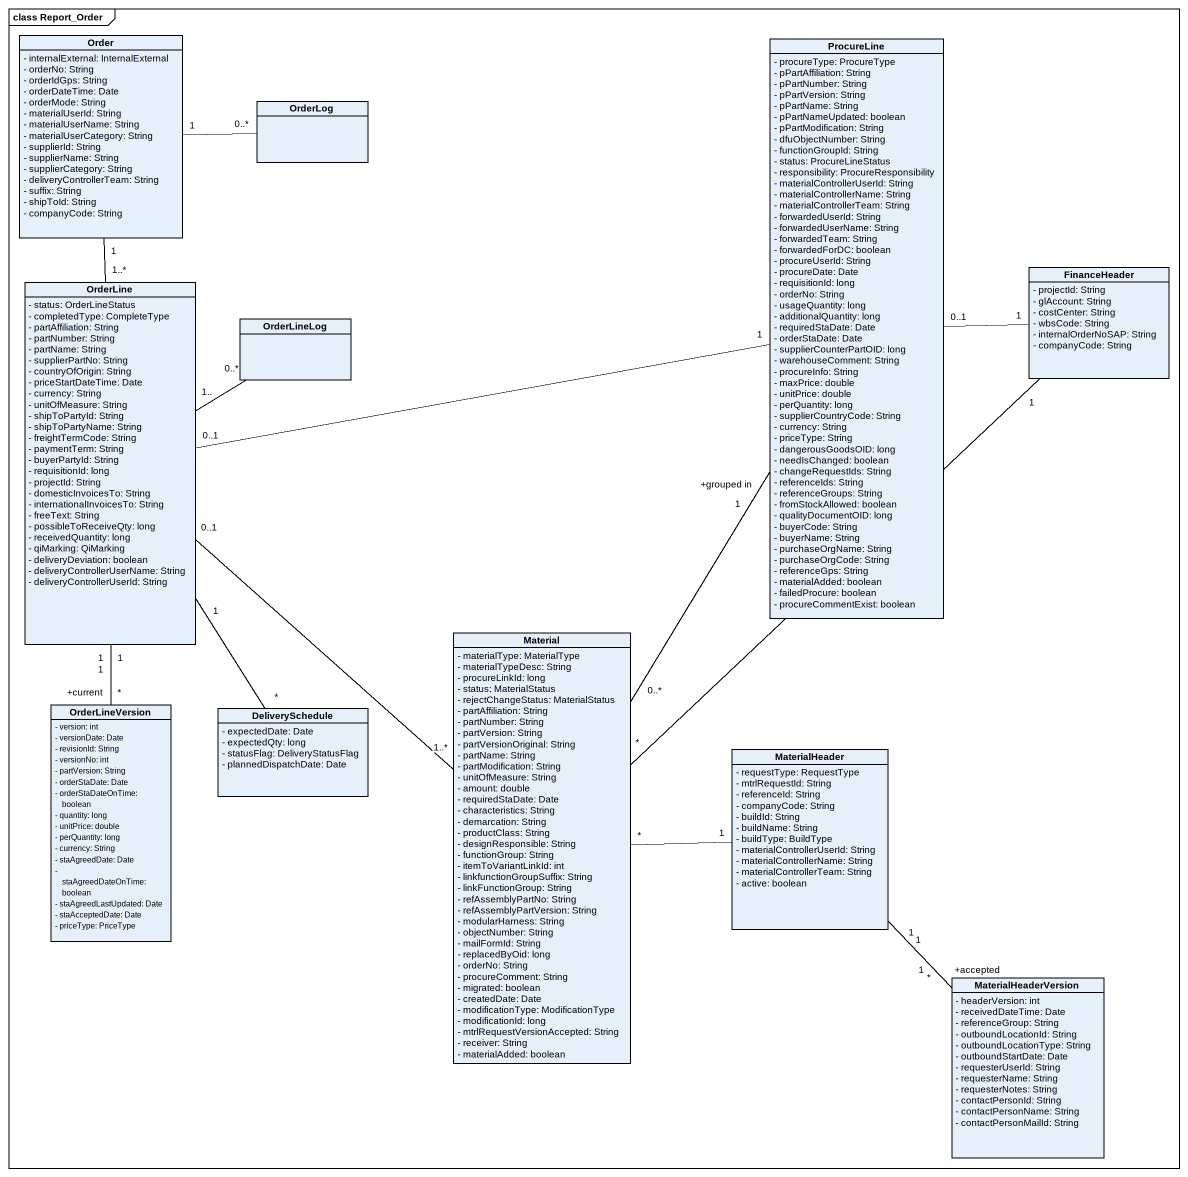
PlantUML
@startuml
mainframe class Report_Order
hide circle
hide empty members
skinparam classAttributeIconSize 0
class Order {
  - internalExternal: InternalExternal
  - orderNo: String
  - orderIdGps: String
  - orderDateTime: Date
  - orderMode: String
  - materialUserId: String
  - materialUserName: String
  - materialUserCategory: String
  - supplierId: String
  - supplierName: String
  - supplierCategory: String
  - deliveryControllerTeam: String
  - suffix: String
  - shipToId: String
  - companyCode: String
}
class ProcureLine {
  - procureType: ProcureType
  - pPartAffiliation: String
  - pPartNumber: String
  - pPartVersion: String
  - pPartName: String
  - pPartNameUpdated: boolean
  - pPartModification: String
  - dfuObjectNumber: String
  - functionGroupId: String
  - status: ProcureLineStatus
  - responsibility: ProcureResponsibility
  - materialControllerUserId: String
  - materialControllerName: String
  - materialControllerTeam: String
  - forwardedUserId: String
  - forwardedUserName: String
  - forwardedTeam: String
  - forwardedForDC: boolean
  - procureUserId: String
  - procureDate: Date
  - requisitionId: long
  - orderNo: String
  - usageQuantity: long
  - additionalQuantity: long
  - requiredStaDate: Date
  - orderStaDate: Date
  - supplierCounterPartOID: long
  - warehouseComment: String
  - procureInfo: String
  - maxPrice: double
  - unitPrice: double
  - perQuantity: long
  - supplierCountryCode: String
  - currency: String
  - priceType: String
  - dangerousGoodsOID: long
  - needIsChanged: boolean
  - changeRequestIds: String
  - referenceIds: String
  - referenceGroups: String
  - fromStockAllowed: boolean
  - qualityDocumentOID: long
  - buyerCode: String
  - buyerName: String
  - purchaseOrgName: String
  - purchaseOrgCode: String
  - referenceGps: String
  - materialAdded: boolean
  - failedProcure: boolean
  - procureCommentExist: boolean
}
class OrderLog
class OrderLine {
  - status: OrderLineStatus
  - completedType: CompleteType
  - partAffiliation: String
  - partNumber: String
  - partName: String
  - supplierPartNo: String
  - countryOfOrigin: String
  - priceStartDateTime: Date
  - currency: String
  - unitOfMeasure: String
  - shipToPartyId: String
  - shipToPartyName: String
  - freightTermCode: String
  - paymentTerm: String
  - buyerPartyId: String
  - requisitionId: long
  - projectId: String
  - domesticInvoicesTo: String
  - internationalInvoicesTo: String
  - freeText: String
  - possibleToReceiveQty: long
  - receivedQuantity: long
  - qiMarking: QiMarking
  - deliveryDeviation: boolean
  - deliveryControllerUserName: String
  - deliveryControllerUserId: String
}
class FinanceHeader {
  - projectId: String
  - glAccount: String
  - costCenter: String
  - wbsCode: String
  - internalOrderNoSAP: String
  - companyCode: String
}
class OrderLineLog
class Material {
  - materialType: MaterialType
  - materialTypeDesc: String
  - procureLinkId: long
  - status: MaterialStatus
  - rejectChangeStatus: MaterialStatus
  - partAffiliation: String
  - partNumber: String
  - partVersion: String
  - partVersionOriginal: String
  - partName: String
  - partModification: String
  - unitOfMeasure: String
  - amount: double
  - requiredStaDate: Date
  - characteristics: String
  - demarcation: String
  - productClass: String
  - designResponsible: String
  - functionGroup: String
  - itemToVariantLinkId: int
  - linkfunctionGroupSuffix: String
  - linkFunctionGroup: String
  - refAssemblyPartNo: String
  - refAssemblyPartVersion: String
  - modularHarness: String
  - objectNumber: String
  - mailFormId: String
  - replacedByOid: long
  - orderNo: String
  - procureComment: String
  - migrated: boolean
  - createdDate: Date
  - modificationType: ModificationType
  - modificationId: long
  - mtrlRequestVersionAccepted: String
  - receiver: String
  - materialAdded: boolean
}
class OrderLineVersion {
  - version: int
  - versionDate: Date
  - revisionId: String
  - versionNo: int
  - partVersion: String
  - orderStaDate: Date
  - orderStaDateOnTime: boolean
  - quantity: long
  - unitPrice: double
  - perQuantity: long
  - currency: String
  - staAgreedDate: Date
  - staAgreedDateOnTime: boolean
  - staAgreedLastUpdated: Date
  - staAcceptedDate: Date
  - priceType: PriceType
}
class DeliverySchedule {
  - expectedDate: Date
  - expectedQty: long
  - statusFlag: DeliveryStatusFlag
  - plannedDispatchDate: Date
}
class MaterialHeader {
  - requestType: RequestType
  - mtrlRequestId: String
  - referenceId: String
  - companyCode: String
  - buildId: String
  - buildName: String
  - buildType: BuildType
  - materialControllerUserId: String
  - materialControllerName: String
  - materialControllerTeam: String
  - active: boolean
}
class MaterialHeaderVersion {
  - headerVersion: int
  - receivedDateTime: Date
  - referenceGroup: String
  - outboundLocationId: String
  - outboundLocationType: String
  - outboundStartDate: Date
  - requesterUserId: String
  - requesterName: String
  - requesterNotes: String
  - contactPersonId: String
  - contactPersonName: String
  - contactPersonMailId: String
}
Order "1" -right- "0..*" OrderLog
Order "1" -- "1..*" OrderLine
OrderLine "0..1" -right- "1" ProcureLine
OrderLine "1.." -up- "0..*" OrderLineLog
OrderLine "1" -- "*" OrderLineVersion
OrderLine "1" -- "+current\n1" OrderLineVersion
OrderLine "1" -- "*" DeliverySchedule
FinanceHeader "1" -left- "0..1" ProcureLine
Material "0..*" -up- "+grouped in\n1" ProcureLine
Material "1..*" -up- "0..1" OrderLine
Material "*" -up- "1" FinanceHeader
MaterialHeader "1" -left- "*" Material
MaterialHeader "1" -- "*" MaterialHeaderVersion
MaterialHeader "1" -- "+accepted\n1" MaterialHeaderVersion
@enduml
